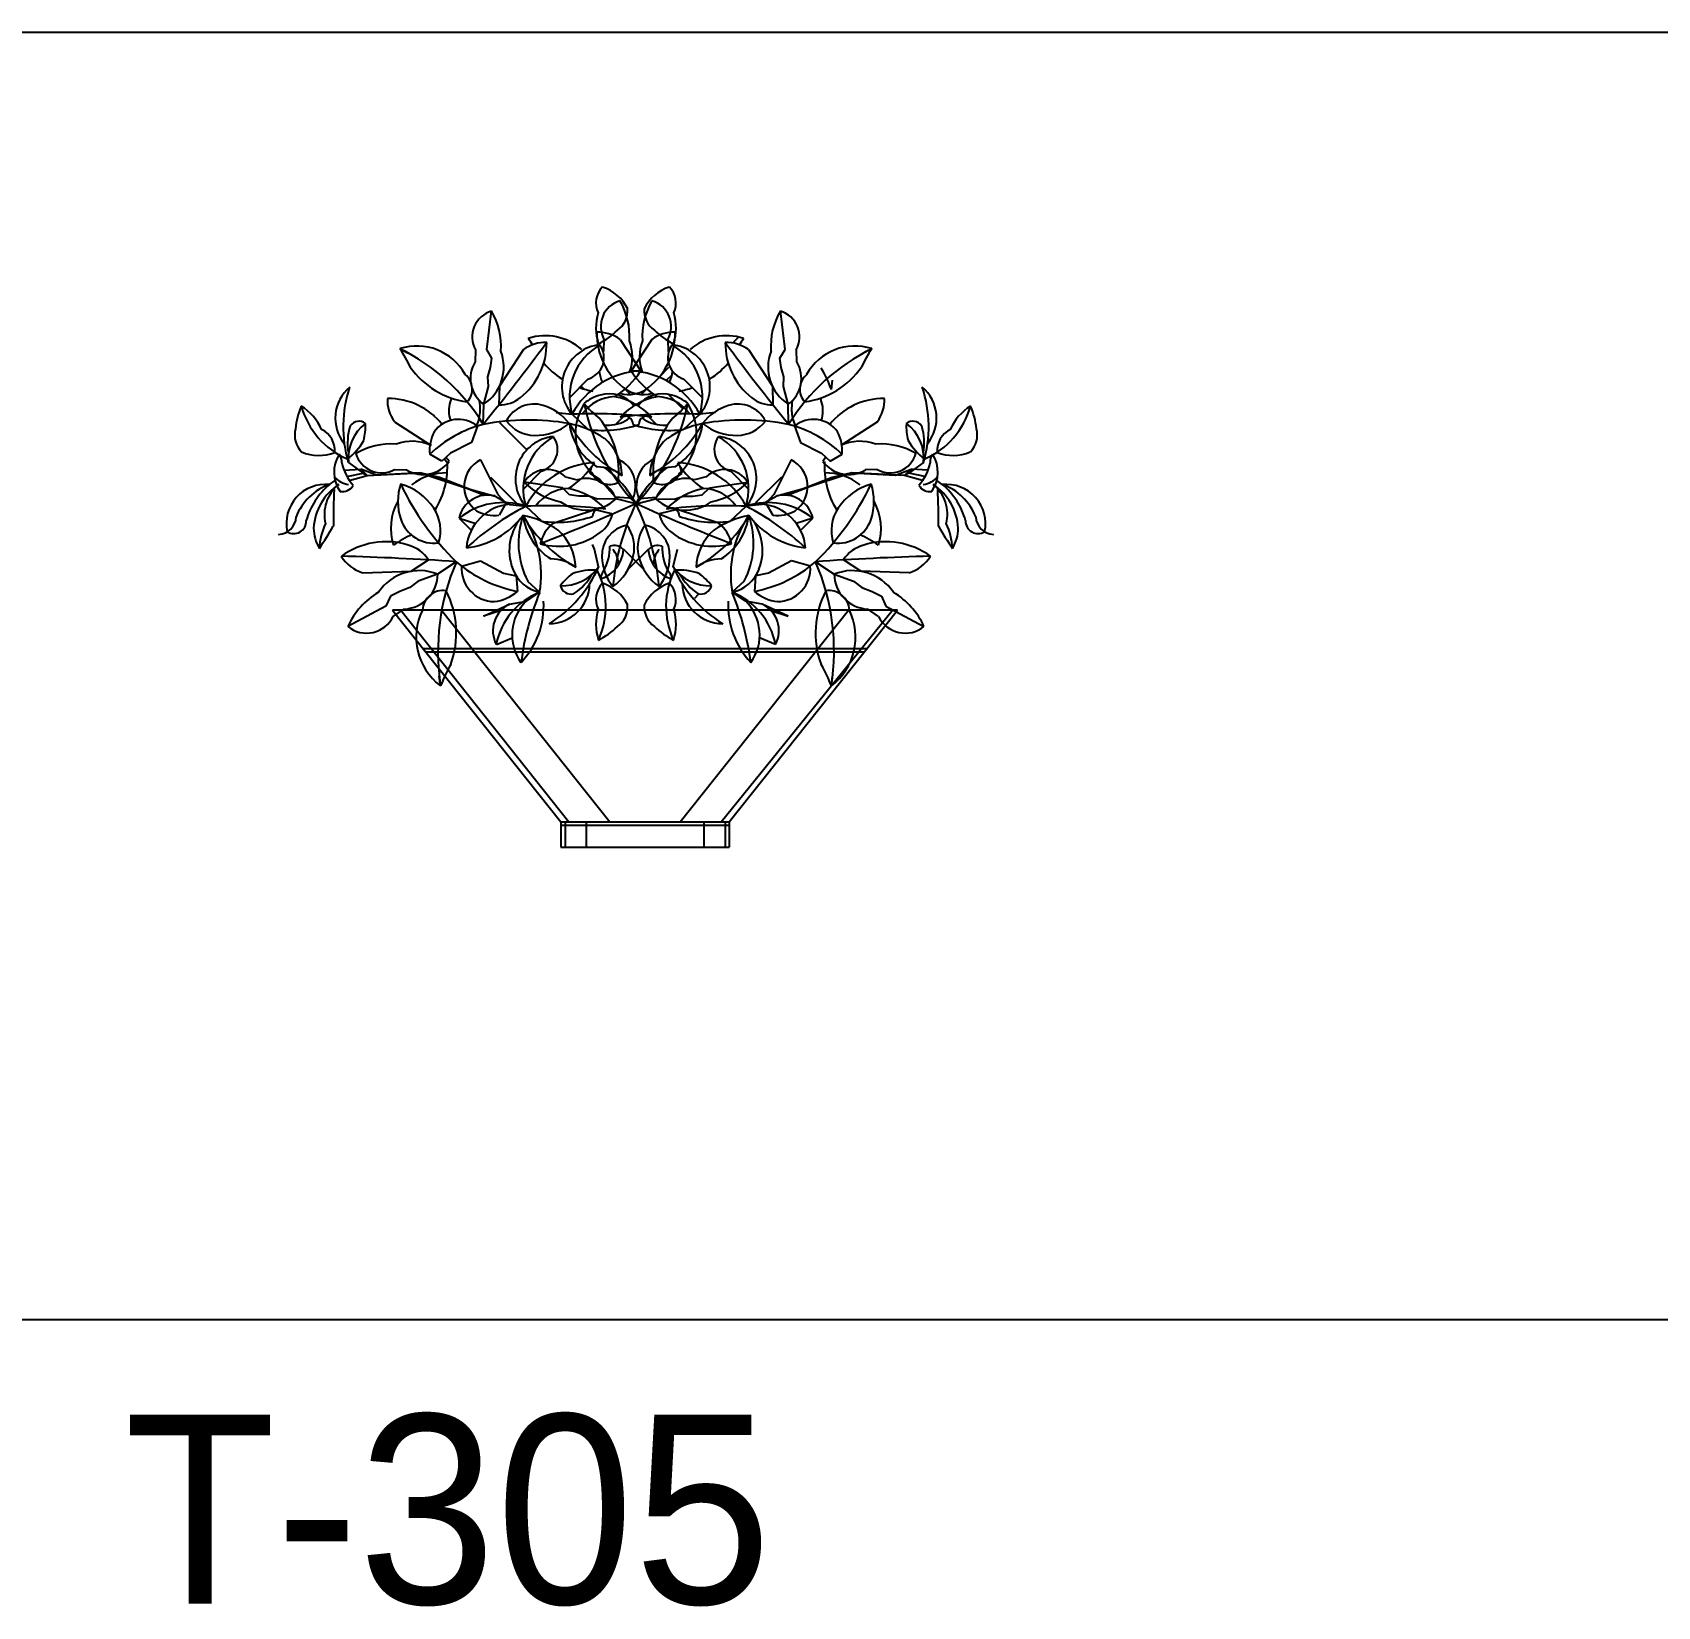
# Model space of a CAD drawing. Header units: millimetres. Extents: x 0 to 25200, y 0 to 17820.
# Drawn here: x 18328 to 19358, y 10048 to 11046 of the extents above; entities that cross this region are included whole.
import ezdxf
from ezdxf.enums import TextEntityAlignment as Align

# ---------------------------------------------------------------- set-up
doc = ezdxf.new("R2010")
doc.units = ezdxf.units.MM
doc.header["$LTSCALE"] = 100
doc.header["$MEASUREMENT"] = 0
for name, color, linetype in [('CO-TREE', 251, 'Continuous'), ('TB-FORM', 7, 'Continuous'), ('TB-TEXT', 4, 'Continuous')]:
    doc.layers.add(name, color=color, linetype=linetype)
doc.styles.add('DH-TEXT', font='')
doc.styles.get('DH-TEXT').set_extended_font_data('HY울릉도L')

# ---------------------------------------------------------------- blocks, each defined once
blk = doc.blocks.new('T-305')
at = {"layer": 'CO-TREE'}
for p, q in [((-100.2, 315.3), (-97.3, 339.8)), ((88.8, 315.3), (85.9, 339.8)), ((-26, 321.7), (-26.2, 314.1)), ((-15.8, 321.8), (-2.1, 300.7)), ((4.4, 321.8), (-9.4, 300.7)), ((14.5, 321.7), (14.7, 314.1)), ((55.7, 319.5), (59.1, 322.9)), ((-155.3, 315.9), (-150.5, 313.3)), ((-107.4, 315.2), (-107.6, 307.6)), ((-97, 309.8), (-100.2, 315.3)), ((-97.9, 304), (-97, 309.8)), ((-77.1, 315.3), (-92.2, 292.1)), ((65.6, 315.3), (80.7, 292.1)), ((85.5, 309.8), (88.8, 315.3)), ((86.4, 304), (85.5, 309.8)), ((95.9, 315.2), (96.1, 307.6)), ((143.9, 315.9), (139, 313.3)), ((-99.5, 298), (-97.9, 304)), ((9.2, 298.1), (15.2, 304.1)), ((16.9, 299.1), (13.5, 295.7)), ((88, 298), (86.4, 304)), ((-102.2, 280.7), (-99.2, 292)), ((-99.2, 292), (-99.5, 298)), ((-92.2, 292.1), (-92.6, 280.3)), ((-36.2, 296.6), (-47.9, 284.8)), ((-38.8, 290.4), (-40.4, 292.1)), ((-9.3, 287), (-12.3, 290.1)), ((-2.2, 287), (0.8, 290.1)), ((24.7, 296.6), (36.4, 284.8)), ((80.7, 292.1), (81.1, 280.3)), ((87.7, 292), (88, 298)), ((90.7, 280.7), (87.7, 292)), ((118.1, 290), (118.9, 296)), ((-102.5, 267.9), (-102.2, 280.7)), ((-38.5, 281.1), (-37.3, 275.7)), ((15.1, 286.7), (23.8, 278)), ((27, 281.1), (25.8, 275.7)), ((91, 267.9), (90.7, 280.7)), ((-158.8, 269.6), (-135.6, 254.5)), ((-134.8, 274.3), (-133.5, 273)), ((-92.3, 269), (-75.2, 251.9)), ((-56.2, 275.5), (-46.2, 274.3)), ((-36, 264.7), (-46.2, 274.3)), ((-13.9, 272.6), (-18.3, 268.3)), ((2.4, 272.6), (6.8, 268.3)), ((24.5, 264.7), (34.7, 274.3)), ((44.7, 275.5), (34.7, 274.3)), ((123.4, 274.3), (122, 273)), ((147.3, 269.6), (124.1, 254.5)), ((-106.2, 266.9), (-109.9, 256.4)), ((94.8, 266.9), (98.5, 256.4)), ((-128.8, 244.6), (-136.3, 249)), ((-123.3, 249.7), (-128.8, 244.6)), ((-109.9, 256.4), (-123.3, 249.7)), ((98.5, 256.4), (111.9, 249.7)), ((111.9, 249.7), (117.3, 244.6)), ((117.3, 244.6), (124.9, 249)), ((-190.8, 238.9), (-180.1, 239.5)), ((-188.9, 234.9), (-178.7, 237)), ((-188, 243.7), (-178.7, 237)), ((-170.2, 235.7), (-180.1, 239.5)), ((-180.1, 239.5), (-176, 235.4)), ((-178.7, 237), (-176, 235.4)), ((-176, 235.4), (-142.5, 237.2)), ((-142.5, 237.2), (-170.2, 235.7)), ((-158.7, 239.3), (-151.1, 239.1)), ((-142.5, 237.2), (-112.5, 227.3)), ((-130.2, 234.2), (-142.5, 237.2)), ((-142.5, 237.2), (-130.2, 234.2)), ((-127.1, 245.9), (-125.5, 244.2)), ((-104.2, 245.4), (-93.2, 223.4)), ((-65.6, 238.4), (-77.3, 226.6)), ((-35, 236.9), (-33.8, 241.3)), ((-28.7, 233), (-35, 236.9)), ((17.2, 233), (23.5, 236.9)), ((23.5, 236.9), (22.3, 241.3)), ((54.1, 238.4), (65.8, 226.6)), ((92.7, 245.4), (81.7, 223.4)), ((131, 237.2), (101, 227.3)), ((118.7, 234.2), (131, 237.2)), ((131, 237.2), (118.7, 234.2)), ((131, 237.2), (158.7, 235.7)), ((164.5, 235.4), (131, 237.2)), ((147.2, 239.3), (139.6, 239.1)), ((158.7, 235.7), (168.6, 239.5)), ((168.6, 239.5), (164.5, 235.4)), ((167.3, 237), (164.5, 235.4)), ((176.5, 243.7), (167.3, 237)), ((177.4, 234.9), (167.3, 237)), ((179.3, 238.9), (168.6, 239.5)), ((-199.9, 229.8), (-196.4, 232.3)), ((-187.4, 232.4), (-176, 235.4)), ((-112.5, 227.3), (-130.2, 234.2)), ((-130.2, 234.2), (-101.7, 223)), ((-112.5, 227.3), (-95, 222.5)), ((-101.7, 223), (-112.5, 227.3)), ((-98, 234.5), (-81.6, 218.1)), ((-52.2, 227.7), (-76.6, 231.2)), ((-47.8, 223.2), (-52.2, 227.7)), ((-50.3, 234.6), (-42.9, 232.8)), ((-18.7, 221.8), (-28.7, 233)), ((7.3, 221.8), (17.2, 233)), ((38.8, 234.6), (31.4, 232.8)), ((36.3, 223.2), (40.8, 227.7)), ((40.8, 227.7), (65.1, 231.2)), ((86.5, 234.5), (70.1, 218.1)), ((101, 227.3), (83.5, 222.5)), ((118.7, 234.2), (90.2, 223)), ((90.2, 223), (101, 227.3)), ((101, 227.3), (118.7, 234.2)), ((175.9, 232.4), (164.5, 235.4)), ((188.4, 229.8), (184.9, 232.3)), ((-95, 222.5), (-85.6, 217.2)), ((-93.2, 223.4), (-88.1, 217.9)), ((-88.1, 217.9), (-92.5, 210.3)), ((-85.6, 217.2), (-75.6, 216.1)), ((-41.9, 222.5), (-47.8, 223.2)), ((-35.7, 222.5), (-41.9, 222.5)), ((-30, 220.6), (-35.7, 222.5)), ((-18.2, 220.7), (-30, 220.6)), ((-7.6, 221), (-18.7, 221.8)), ((-5.8, 217.6), (-18.2, 220.7)), ((-5.6, 217.6), (6.7, 220.7)), ((-3.8, 221), (7.3, 221.8)), ((6.7, 220.7), (18.5, 220.6)), ((18.5, 220.6), (24.2, 222.5)), ((24.2, 222.5), (30.4, 222.5)), ((30.4, 222.5), (36.3, 223.2)), ((74.1, 217.2), (64.1, 216.1)), ((83.5, 222.5), (74.1, 217.2)), ((81.7, 223.4), (76.6, 217.9)), ((76.6, 217.9), (81.1, 210.3)), ((-133.8, 215.1), (-133.5, 214.7)), ((-133.2, 214.4), (-132.8, 214.1)), ((-117.8, 208.4), (-107.3, 205.1)), ((-117.4, 208), (-110.4, 201)), ((-65.4, 206.5), (-75.6, 216.1)), ((-58.1, 205.3), (-31.8, 213.9)), ((-31.8, 213.9), (-20.4, 211.2)), ((20.3, 213.9), (8.9, 211.2)), ((46.7, 205.3), (20.3, 213.9)), ((53.9, 206.5), (64.1, 216.1)), ((106.4, 208.4), (95.9, 205.1)), ((105.9, 208), (98.9, 201)), ((121.7, 214.4), (121.4, 214.1)), ((122.3, 215.1), (122, 214.7)), ((-32.1, 188.8), (-33.2, 191.8)), ((-29.4, 177.7), (-32.1, 188.8)), ((-1.3, 176.6), (-13.7, 188.9)), ((-10.2, 176.6), (2.2, 188.9)), ((17.9, 177.7), (20.6, 188.8)), ((-148.2, 174.8), (-137.2, 182)), ((-119.6, 180.8), (-131.4, 173)), ((-116.3, 178.1), (-104.3, 181.4)), ((-104.3, 181.4), (-89.7, 173.5)), ((92.9, 181.4), (78.2, 173.5)), ((104.8, 178.1), (92.9, 181.4)), ((108.1, 180.8), (119.9, 173)), ((136.7, 174.8), (125.7, 182)), ((-178.9, 173.8), (-148.2, 174.8)), ((-143.7, 168.5), (-149, 164.4)), ((-131.4, 173), (-143.7, 168.5)), ((-89.7, 173.5), (-81.6, 171.8)), ((-81.6, 171.8), (-80.9, 162)), ((-74.4, 168.5), (-66.8, 161.5)), ((62.9, 168.5), (55.3, 161.5)), ((70.1, 171.8), (69.4, 162)), ((78.2, 173.5), (70.1, 171.8)), ((119.9, 173), (132.2, 168.5)), ((132.2, 168.5), (137.5, 164.4)), ((167.4, 173.8), (136.7, 174.8)), ((-161.3, 159.1), (-164.2, 152.7)), ((-155.4, 162), (-161.3, 159.1)), ((-149, 164.4), (-155.4, 162)), ((-85.8, 154), (-75.2, 155.9)), ((-80.9, 162), (-80.9, 162)), ((-75.2, 155.9), (-66.8, 161.5)), ((34, 160.2), (31.3, 157.5)), ((63.7, 155.9), (55.3, 161.5)), ((74.3, 154), (63.7, 155.9)), ((69.4, 162), (69.4, 162)), ((137.5, 164.4), (143.9, 162)), ((143.9, 162), (149.8, 159.1)), ((149.8, 159.1), (152.7, 152.7)), ((-164.2, 152.7), (-188.3, 139.7)), ((160, 150.1), (-160, 150.1)), ((-160, 150.1), (-53.3, 16)), ((-159.5, 146.2), (-152.5, 150.9)), ((-154.8, 150.1), (-48.2, 16)), ((-128.9, 150.1), (-22.2, 16)), ((-102.3, 146.3), (-85.8, 154)), ((-91.2, 150), (-102.3, 146.3)), ((22.2, 16), (128.9, 150.1)), ((48.2, 16), (156.8, 150.1)), ((53.3, 16), (160, 150.1)), ((90.8, 146.3), (74.3, 154)), ((79.8, 150), (90.8, 146.3)), ((148, 146.2), (141, 150.9)), ((152.7, 152.7), (176.8, 139.7)), ((140.5, 125.6), (-140.5, 125.6)), ((-94.2, 128.4), (-84.1, 132.7)), ((82.8, 128.4), (72.6, 132.7)), ((138.8, 123.5), (-138.8, 123.5)), ((-129.6, 102.2), (-130.4, 108.2)), ((118.1, 102.2), (118.9, 108.2)), ((-53.3, 16), (-53.3, 0)), ((-53.3, 16), (53.3, 16)), ((-53.3, 13.9), (53.3, 13.9)), ((-50.7, 16), (-50.7, 0)), ((-37.3, 16), (-37.3, 0)), ((37.3, 16), (37.3, 0)), ((50.7, 16), (50.7, 0)), ((53.3, 16), (53.3, 0)), ((-53.3, 0), (53.3, 0))]:
    blk.add_line(p, q, dxfattribs=at)
for centre, radius, start, end in [((-16.2, 344.7), 14.9, 136.0009, 204.425), ((-35.3, 329.2), 27.1, 26.201, 71.934), ((23.8, 329.2), 27.1, 108.066, 153.799), ((4.7, 344.7), 14.9, 335.575, 43.9991), ((-11.1, 329.9), 17, 106.4882, 208.817), ((-26.5, 340.1), 15.5, 305.764, 4.099), ((-54.3, 323.8), 44.5, 356.147, 30.394), ((42.8, 323.8), 44.5, 149.606, 183.853), ((15, 340.1), 15.5, 175.901, 234.236), ((-0.4, 329.9), 17, 331.183, 73.5118), ((-92.5, 323.4), 17, 106.4882, 208.817), ((-135.7, 317.3), 44.5, 356.147, 30.394), ((1.5, 329.3), 32.6, 163.4947, 198.43), ((-12.9, 329.3), 32.6, 341.57, 16.5053), ((124.2, 317.3), 44.5, 149.606, 183.853), ((81, 323.4), 17, 331.183, 73.5118), ((-1306.8, 1242.5), 1549.2, 321.017, 323.443), ((-105.9, 319.2), 43.6, 308.23, 0.694), ((-63.3, 296.6), 23.2, 87.527, 126.3785), ((-63.2, 289.1), 35, 48.686, 107.9009), ((-127.8, 284.2), 66, 31.143, 35.296), ((13, 325.7), 43.6, 179.306, 231.77), ((-29.6, 303.1), 23.2, 53.6215, 92.473), ((-50.8, 361.8), 47.8, 296.479, 314.226), ((-36, 310.7), 28, 339.576, 21.087), ((24.5, 310.7), 28, 158.913, 200.424), ((-24.5, 325.7), 43.6, 308.23, 0.694), ((18.1, 303.1), 23.2, 87.527, 126.3785), ((39.3, 361.8), 47.8, 225.774, 243.521), ((51.7, 289.1), 35, 72.0991, 131.314), ((94.5, 319.2), 43.6, 179.306, 231.77), ((51.8, 296.6), 23.2, 53.6215, 92.473), ((1295.3, 1242.5), 1549.2, 216.557, 218.983), ((116.3, 284.2), 66, 144.704, 148.857), ((-144.6, 282.6), 35, 28.883, 107.9009), ((-212.5, 199.8), 129.4, 31.759, 63.781), ((-209.2, 277.7), 66, 23.584, 35.296), ((-117.5, 304.2), 28, 302.974, 21.087), ((-25.9, 291.7), 26.8, 95.8044, 220.593), ((-10.2, 285.4), 37.6, 119.1631, 197.234), ((-40.1, 310.2), 14.1, 286.028, 35.254), ((28.6, 310.2), 14.1, 144.746, 253.972), ((14.4, 291.7), 26.8, 319.407, 84.1956), ((-1.2, 285.4), 37.6, 342.766, 60.8369), ((106, 304.2), 28, 158.913, 237.026), ((201, 199.8), 129.4, 116.219, 148.241), ((133.1, 282.6), 35, 72.0991, 151.117), ((197.7, 277.7), 66, 144.704, 156.416), ((-105.5, 334.5), 52.8, 215.04, 262.124), ((-121.5, 290.2), 12, 317.622, 50.851), ((-90.4, 297), 20.2, 148.4901, 234.106), ((-24, 341), 52.8, 220.529, 236.948), ((0.3, 249), 53, 93.3553, 151.4868), ((-8.9, 303.5), 20.2, 185.9784, 206.539), ((-48.5, 331.1), 54.3, 302.63, 327.37), ((37, 331.1), 54.3, 212.63, 237.37), ((-11.8, 249), 53, 28.5132, 86.6447), ((-2.6, 303.5), 20.2, 333.461, 354.0216), ((12.5, 341), 52.8, 303.052, 319.471), ((78.9, 297), 20.2, 305.894, 31.5099), ((110.1, 290.2), 12, 129.149, 222.378), ((94, 334.5), 52.8, 277.876, 324.96), ((49.1, 265.3), 73.3, 19.704, 31.416), ((-170.6, 271.9), 25.7, 130.0828, 219.27), ((-111, 266.3), 80.3, 161.6812, 196.377), ((-24, 341), 52.8, 250.548, 260.106), ((-10.5, 307.1), 20.3, 253.934, 309.686), ((-1, 307.1), 20.3, 230.314, 286.066), ((12.5, 341), 52.8, 279.894, 289.452), ((159.1, 271.9), 25.7, 320.73, 49.9172), ((99.5, 266.3), 80.3, 343.623, 18.3188), ((-174, 260.3), 47.8, 156.4791, 174.2262), ((-168.6, 292.9), 51, 195.279, 246.698), ((-234.9, 251.7), 32.6, 23.495, 58.43), ((-162.7, 240.7), 43.6, 38.23, 90.6943), ((-140.1, 283.4), 23.2, 177.5274, 216.379), ((-104.4, 276.5), 19.9, 163.1512, 197.908), ((-92.6, 272.9), 32.2, 158.915, 163.1381), ((-138, 277.5), 33.6, 358.345, 9.255), ((-91.9, 300.6), 20.3, 268.163, 309.686), ((-70.2, 260.9), 19.9, 73.151, 152.8752), ((-73.8, 249.1), 32.2, 36.862, 73.138), ((-9.1, 262.1), 35, 147.099, 226.117), ((-18.3, 259.1), 26.4, 91.8671, 144.2282), ((-19.2, 255.6), 32.2, 106.862, 127.167), ((88.4, 306.2), 129.4, 191.219, 223.241), ((12.3, 323.2), 66, 219.704, 231.416), ((-22.7, 267.4), 19.9, 37.973, 106.849), ((-27.8, 241.9), 44.4, 43.609, 78.769), ((16.4, 241.9), 44.4, 101.231, 136.391), ((-99.9, 306.2), 129.4, 316.759, 348.781), ((11.3, 267.4), 19.9, 73.151, 142.027), ((6.9, 259.1), 26.4, 35.7718, 88.1329), ((7.7, 255.6), 32.2, 52.833, 73.138), ((-23.8, 323.2), 66, 308.584, 320.296), ((-2.3, 262.1), 35, 313.883, 32.901), ((62.3, 249.1), 32.2, 106.862, 143.138), ((58.7, 260.9), 19.9, 27.1248, 106.849), ((80.4, 300.6), 20.3, 230.314, 271.837), ((126.5, 277.5), 33.6, 170.745, 181.655), ((81.1, 272.9), 32.2, 16.8619, 21.085), ((92.9, 276.5), 19.9, 342.092, 16.8488), ((151.2, 240.7), 43.6, 89.3057, 141.77), ((128.6, 283.4), 23.2, 323.621, 2.4726), ((157.1, 292.9), 51, 293.302, 344.721), ((223.4, 251.7), 32.6, 121.57, 156.505), ((162.5, 260.3), 47.8, 5.7738, 23.5209), ((-160.1, 246.3), 28, 127.3645, 185.3374), ((-181.2, 262.8), 7.06, 54.369, 142.6928), ((-212.1, 266.7), 35, 345.052, 3.019), ((-83.8, 194.6), 75.6, 104.2914, 133.9759), ((-118.2, 252.2), 18.9, 50.867, 144.392), ((-127.5, 277.2), 23.1, 334.126, 358.382), ((-73.8, 116.1), 154.5, 80.375, 100.7007), ((-69.5, 284), 23.1, 217.368, 268.382), ((-69.2, 294.5), 33.6, 268.345, 309.21), ((-59.5, 209.9), 59.6, 55.459, 78.874), ((-9.9, 273.3), 38.3, 187.2703, 237.83), ((27, 311.2), 86.3, 209.741, 241.273), ((-32.1, -46.3), 320.9, 83.488, 92.5161), ((-26.3, 332.3), 68.2, 261.827, 289.173), ((-69.4, 237.7), 52.8, 352.8758, 39.9603), ((-23.4, 290.5), 23.1, 271.618, 306.883), ((20.6, -46.3), 320.9, 87.4839, 96.512), ((-13, 267.8), 5.48, 0.4943, 120.016), ((14.9, 332.3), 68.2, 250.827, 278.173), ((1.5, 267.8), 5.48, 59.984, 179.5057), ((11.9, 290.5), 23.1, 233.117, 268.382), ((-38.5, 311.2), 86.3, 298.727, 330.259), ((57.9, 237.7), 52.8, 140.0397, 187.1242), ((48, 209.9), 59.6, 101.126, 124.541), ((-1.5, 273.3), 38.3, 302.17, 352.7297), ((62.3, 116.1), 154.5, 79.2993, 99.625), ((57.7, 294.5), 33.6, 230.79, 271.655), ((58, 284), 23.1, 271.618, 322.632), ((72.3, 194.6), 75.6, 46.0241, 75.7086), ((116, 277.2), 23.1, 181.618, 205.874), ((106.7, 252.2), 18.9, 35.608, 129.133), ((169.7, 262.8), 7.06, 37.3072, 125.631), ((200.6, 266.7), 35, 176.981, 194.948), ((148.7, 246.3), 28, 354.6626, 52.6355), ((-206.5, 261.3), 15.5, 165.7638, 224.099), ((-211.4, 251.2), 14.9, 356.001, 64.425), ((-209.7, 275.5), 36.2, 305.37, 330.48), ((-151.7, 256.3), 36.8, 162.9954, 190.142), ((-112.6, 251.7), 23.9, 151.1782, 186.3207), ((-55.3, 233.5), 26.8, 95.8044, 220.593), ((-39.6, 227.2), 37.6, 119.1631, 197.234), ((-69.5, 251.9), 14.1, 286.028, 35.254), ((-46.9, 234.6), 32.4, 1.759, 49.057), ((-23.7, 301), 33.6, 267.267, 271.654), ((35.4, 234.6), 32.4, 130.943, 178.241), ((12.2, 301), 33.6, 268.346, 272.733), ((58, 251.9), 14.1, 144.746, 253.972), ((43.8, 233.5), 26.8, 319.407, 84.1956), ((28.1, 227.2), 37.6, 342.766, 60.8369), ((101.1, 251.7), 23.9, 353.6793, 28.8218), ((198.3, 275.5), 36.2, 209.52, 234.63), ((140.2, 256.3), 36.8, 349.858, 17.0046), ((200, 251.2), 14.9, 115.575, 183.999), ((195.1, 261.3), 15.5, 315.901, 14.2362), ((-206.7, 275.3), 27.1, 246.201, 291.934), ((-175.8, 237.6), 21.3, 147.9669, 215.193), ((-200.4, 244), 8.24, 357.003, 36.714), ((-160.7, 211), 44.5, 86.147, 120.3935), ((-166.9, 254.2), 17, 196.488, 298.817), ((-147.7, 229.2), 28, 64.381, 111.0871), ((136.2, 229.2), 28, 68.9129, 115.619), ((149.3, 211), 44.5, 59.6065, 93.853), ((155.4, 254.2), 17, 241.183, 343.512), ((188.9, 244), 8.24, 143.286, 182.997), ((164.3, 237.6), 21.3, 324.807, 32.0331), ((195.2, 275.3), 27.1, 248.066, 293.799), ((-159.7, 250.9), 33.3, 192.68, 220.45), ((-140.5, 256.3), 20.2, 238.49, 324.106), ((-126.1, 202.1), 35, 88.688, 128.4913), ((-178, 241.2), 52.8, 329.056, 3.453), ((-147.7, 229.2), 28, 32.974, 39.031), ((-95.7, 228.5), 18.9, 116.6873, 234.392), ((-62.1, 222.3), 17, 46.183, 148.512), ((-29, 190.8), 53, 93.3553, 151.4868), ((-77.8, 272.9), 54.3, 302.63, 327.37), ((-22.5, 241.8), 12, 204.149, 297.378), ((-30.2, 215), 25.9, 52.714, 90.4163), ((-71.6, 180.6), 75.6, 29.291, 52.542), ((-24.9, 228.7), 18.9, 335.867, 63.412), ((60.1, 180.6), 75.6, 127.458, 150.709), ((13.4, 228.7), 18.9, 116.588, 204.133), ((18.7, 215), 25.9, 89.5837, 127.286), ((11, 241.8), 12, 242.622, 335.851), ((66.3, 272.9), 54.3, 212.63, 237.37), ((17.6, 190.8), 53, 28.5132, 86.6447), ((50.6, 222.3), 17, 31.488, 133.817), ((84.2, 228.5), 18.9, 305.608, 63.3127), ((136.2, 229.2), 28, 140.969, 147.026), ((129.1, 256.3), 20.2, 215.894, 301.51), ((166.5, 241.2), 52.8, 176.547, 210.944), ((114.6, 202.1), 35, 51.5087, 91.312), ((148.3, 250.9), 33.3, 319.55, 347.32), ((-202.4, 205), 24.9, 84.299, 192.135), ((-187.5, 195.9), 36.2, 110.1588, 158.2274), ((-169.8, 194.3), 46.6, 130.3594, 164.3188), ((-174.5, 200.1), 35.6, 123.3067, 176.6339), ((-179, 210.9), 24.2, 128.6471, 194.142), ((176.5, 207.2), 374, 177.0166, 180.5964), ((-186.4, 242.9), 13.2, 217.085, 263.686), ((-191.8, 233), 7.75, 260.168, 331.114), ((-120.8, 219), 35.8, 161.8619, 198.138), ((0.3, 303.7), 171.7, 205.375, 225.701), ((-165, 194.2), 37.3, 33.346, 74.21), ((-44.9, 262.5), 44.5, 224.606, 258.853), ((-47.7, 200.9), 26.4, 91.8671, 144.2282), ((-57.2, 183.7), 44.4, 43.609, 78.769), ((-37.1, 213.4), 20.2, 20.8943, 106.51), ((25.6, 213.4), 20.2, 73.49, 159.1057), ((45.7, 183.7), 44.4, 101.231, 136.391), ((36.2, 200.9), 26.4, 35.7718, 88.1329), ((33.4, 262.5), 44.5, 281.147, 315.394), ((-11.8, 303.7), 171.7, 314.299, 334.625), ((153.5, 194.2), 37.3, 105.79, 146.654), ((109.3, 219), 35.8, 341.862, 18.1381), ((180.4, 233), 7.75, 208.886, 279.832), ((174.9, 242.9), 13.2, 276.314, 322.915), ((163, 200.1), 35.6, 3.3661, 56.6933), ((167.5, 210.9), 24.2, 345.858, 51.3529), ((-188, 207.2), 374, 359.4036, 2.9834), ((176, 195.9), 36.2, 21.7726, 69.8412), ((190.9, 205), 24.9, 347.865, 95.701), ((158.3, 194.3), 46.6, 15.6812, 49.6406), ((-126.1, 202.1), 35, 150.7576, 197.901), ((-99.6, 204.4), 18.7, 75.69, 167.5252), ((-89.7, 173.5), 44.8, 71.621, 128.8485), ((-83.1, 187.2), 30.2, 94.6955, 175.3044), ((-61.5, -104.6), 320.9, 83.488, 92.5161), ((-635.6, 1633.1), 1549.2, 291.557, 293.983), ((-37, 241.5), 28, 233.913, 312.026), ((133.4, 150.6), 154.5, 154.299, 174.625), ((-144.9, 150.6), 154.5, 5.375, 25.701), ((624.1, 1633.1), 1549.2, 246.017, 248.443), ((25.5, 241.5), 28, 227.974, 306.087), ((50, -104.6), 320.9, 87.4839, 96.512), ((78.2, 173.5), 44.8, 51.1515, 108.379), ((71.6, 187.2), 30.2, 4.6956, 85.3045), ((88.1, 204.4), 18.7, 12.4748, 104.31), ((114.6, 202.1), 35, 342.099, 29.2424), ((-232.8, 209.9), 11.8, 273.056, 356.944), ((-222.6, 206.6), 7.96, 238.183, 2.624), ((-133.8, 214.7), 22.1, 198.151, 277.875), ((-155.3, 200.6), 25.7, 342.368, 33.382), ((-119, 241.3), 52, 276.436, 323.256), ((3.8, 63.3), 172.1, 117.4459, 132.7781), ((-95.2, 234.1), 23.9, 241.178, 276.321), ((-53.6, 188), 32.4, 136.9855, 201.537), ((-27.2, 192.8), 53, 160.8297, 207.227), ((-131.4, 173), 65.6, 349.916, 34.556), ((-88.9, 151.7), 59.6, 55.459, 78.874), ((-39.3, 215), 38.3, 187.2703, 237.83), ((-2.4, 253), 86.3, 209.741, 241.273), ((-55.7, 274), 68.2, 261.827, 289.173), ((-27.8, 209.5), 5.48, 59.984, 179.5057), ((-40.2, 215.9), 20.3, 305.314, 346.837), ((28.7, 215.9), 20.3, 193.163, 234.686), ((16.4, 209.5), 5.48, 0.4943, 120.016), ((44.2, 274), 68.2, 250.827, 278.173), ((-9.1, 253), 86.3, 298.727, 330.259), ((77.4, 151.7), 59.6, 101.126, 124.541), ((27.8, 215), 38.3, 302.17, 352.7297), ((119.9, 173), 65.6, 145.444, 190.084), ((15.8, 192.8), 53, 332.773, 19.1703), ((-15.2, 63.3), 172.1, 47.2219, 62.5541), ((107.5, 241.3), 52, 216.744, 263.564), ((42.1, 188), 32.4, 338.463, 43.0145), ((83.7, 234.1), 23.9, 263.679, 298.822), ((143.8, 200.6), 25.7, 146.618, 197.632), ((122.3, 214.7), 22.1, 262.125, 341.849), ((211.1, 206.6), 7.96, 177.376, 301.817), ((221.4, 209.9), 11.8, 183.056, 266.944), ((-185.4, 202.2), 24.6, 180.1015, 211.587), ((-166.4, 187.6), 40, 154.0927, 177.4683), ((-409.4, 327.3), 245.5, 325.791, 329.656), ((-121.2, 137.5), 66, 113.584, 125.296), ((-43.7, 187.2), 23.2, 128.621, 167.473), ((-54.5, 234.2), 43.6, 254.306, 306.77), ((-76.3, 176.3), 32.4, 1.759, 49.057), ((-7.4, 184.6), 19.9, 102.125, 181.849), ((-29.9, 189.9), 23.1, 346.618, 37.6317), ((18.4, 189.9), 23.1, 142.3683, 193.382), ((-4.1, 184.6), 19.9, 358.151, 77.875), ((43, 234.2), 43.6, 233.23, 285.694), ((64.8, 176.3), 32.4, 130.943, 178.241), ((32.2, 187.2), 23.2, 12.527, 51.379), ((109.7, 137.5), 66, 54.704, 66.416), ((397.9, 327.3), 245.5, 210.344, 214.209), ((154.9, 187.6), 40, 2.5317, 25.9073), ((173.9, 202.2), 24.6, 328.413, 359.8985), ((-164.1, 145), 48.5, 73.23, 125.6943), ((-156.1, 169.6), 22.6, 33.163, 74.686), ((-34.8, 190.2), 21.3, 287.967, 355.193), ((-55.6, 190.4), 33.3, 332.68, 0.45), ((-19.5, 183.4), 7.75, 40.168, 111.1137), ((-30, 179.4), 13.2, 357.085, 43.686), ((8, 183.4), 7.75, 68.8863, 139.832), ((23.3, 190.2), 21.3, 184.807, 252.033), ((18.6, 179.4), 13.2, 136.314, 182.915), ((44.1, 190.4), 33.3, 179.55, 207.32), ((144.6, 169.6), 22.6, 105.314, 146.837), ((152.6, 145), 48.5, 54.3057, 106.77), ((-239.2, -1536.4), 1721.4, 86.017, 88.443), ((-170.7, 198.2), 25.8, 212.527, 251.379), ((-143.1, 144.1), 31.1, 67.974, 146.0871), ((12.5, 124.1), 143.7, 156.7586, 188.7809), ((-64.8, 244.5), 84, 229.291, 258.976), ((-95.3, 176.6), 21, 175.867, 269.392), ((-61.9, 184.4), 23.4, 200.589, 257.884), ((-102.9, 209.9), 80.3, 301.681, 336.377), ((-59.5, 156.7), 25.9, 52.714, 90.4163), ((-52.4, 193.6), 28, 267.365, 325.337), ((-33.1, 139.4), 36.2, 85.37, 110.4803), ((-75.8, 152.5), 51, 335.279, 26.698), ((-20, 169.5), 8.24, 137.0032, 176.7137), ((4.9, 185), 32.2, 181.862, 218.138), ((-40.1, 192.3), 33.6, 305.79, 346.655), ((28.6, 192.3), 33.6, 193.345, 234.21), ((-16.4, 185), 32.2, 321.862, 358.138), ((64.3, 152.5), 51, 153.302, 204.721), ((8.5, 169.5), 8.24, 3.2863, 42.9968), ((91.4, 209.9), 80.3, 203.623, 238.319), ((40.9, 193.6), 28, 214.663, 272.635), ((21.6, 139.4), 36.2, 69.5197, 94.63), ((48.1, 156.7), 25.9, 89.5837, 127.286), ((50.4, 184.4), 23.4, 282.116, 339.411), ((53.3, 244.5), 84, 281.024, 310.709), ((83.8, 176.6), 21, 270.608, 4.133), ((227.7, -1536.4), 1721.4, 91.557, 93.983), ((-23.9, 124.1), 143.7, 351.2191, 23.2414), ((131.6, 144.1), 31.1, 33.9129, 112.026), ((159.2, 198.2), 25.8, 288.621, 327.473), ((-153.8, 173.3), 22.5, 273.49, 359.106), ((-60.8, 167.3), 25.7, 270.083, 359.27), ((-25.7, 144.6), 35, 125.0524, 143.0186), ((-46.8, 167.4), 7.06, 194.369, 282.693), ((-65.3, 191.4), 36.8, 302.995, 330.142), ((-16.2, 156.9), 14.9, 136.0009, 204.425), ((-35.3, 141.4), 27.1, 26.201, 71.934), ((23.8, 141.4), 27.1, 108.066, 153.799), ((4.7, 156.9), 14.9, 335.575, 43.9991), ((53.8, 191.4), 36.8, 209.858, 237.005), ((49.3, 167.3), 25.7, 180.73, 269.917), ((35.3, 167.4), 7.06, 257.307, 345.631), ((14.2, 144.6), 35, 36.9814, 54.9476), ((142.4, 173.3), 22.5, 180.894, 266.51), ((-143.4, 119.2), 49.4, 121.1474, 155.3935), ((-127.8, 149.3), 13.3, 82.622, 175.8506), ((-178.3, 135.7), 58.7, 340.04, 27.124), ((-98.4, 182), 26.6, 276.178, 311.321), ((-50.3, 119.8), 44.8, 111.6211, 168.8485), ((-54, 134.5), 30.2, 134.6955, 215.304), ((92.2, 95.4), 172.1, 157.4459, 172.7781), ((-116.2, 152.9), 52, 316.436, 3.256), ((104.7, 152.9), 52, 176.744, 223.564), ((-103.7, 95.4), 172.1, 7.2219, 22.5541), ((38.8, 119.8), 44.8, 11.1515, 68.3789), ((42.5, 134.5), 30.2, 324.696, 45.3045), ((86.9, 182), 26.6, 228.679, 263.822), ((166.8, 135.7), 58.7, 152.876, 199.96), ((116.3, 149.3), 13.3, 4.1494, 97.378), ((131.9, 119.2), 49.4, 24.6065, 58.8526), ((-176.5, 154.5), 18.9, 231.488, 333.817), ((-106.2, 133.1), 38.8, 153.8825, 232.901), ((-77.7, 137.1), 18.7, 115.6898, 207.525), ((1.5, 141.5), 32.6, 163.4947, 198.43), ((-26.5, 152.3), 15.5, 305.764, 4.099), ((15, 152.3), 15.5, 175.901, 234.236), ((-12.9, 141.5), 32.6, 341.57, 16.5053), ((66.2, 137.1), 18.7, 332.475, 64.3102), ((94.7, 133.1), 38.8, 307.099, 26.1175), ((165, 154.5), 18.9, 206.183, 308.512), ((-50.8, 174), 47.8, 296.479, 314.226), ((39.3, 174), 47.8, 225.774, 243.521), ((-60.5, 77.4), 73.3, 148.584, 160.296), ((49.1, 77.4), 73.3, 19.704, 31.416)]:
    blk.add_arc(centre, radius, start, end, dxfattribs=at)

msp = doc.modelspace()

# ---------------------------------------------------------------- linework, layer by layer
at = {"layer": 'TB-FORM'}
msp.add_line((24600, 11046), (13200, 11046), dxfattribs=at)
at = {"layer": 'TB-FORM', "color": 251}
msp.add_line((24600, 10230), (13200, 10230), dxfattribs=at)

# ---------------------------------------------------------------- block references
at = {"layer": 'CO-TREE'}
msp.add_blockref('T-305', (18716.6, 10529.7), dxfattribs=at)

# ---------------------------------------------------------------- texts
at = {"layer": 'TB-TEXT', "style": 'DH-TEXT'}
msp.add_text('T-305', height=120, dxfattribs=at).set_placement((18386.7, 10110), align=Align.MIDDLE_LEFT)

doc.saveas('drawing.dxf')
